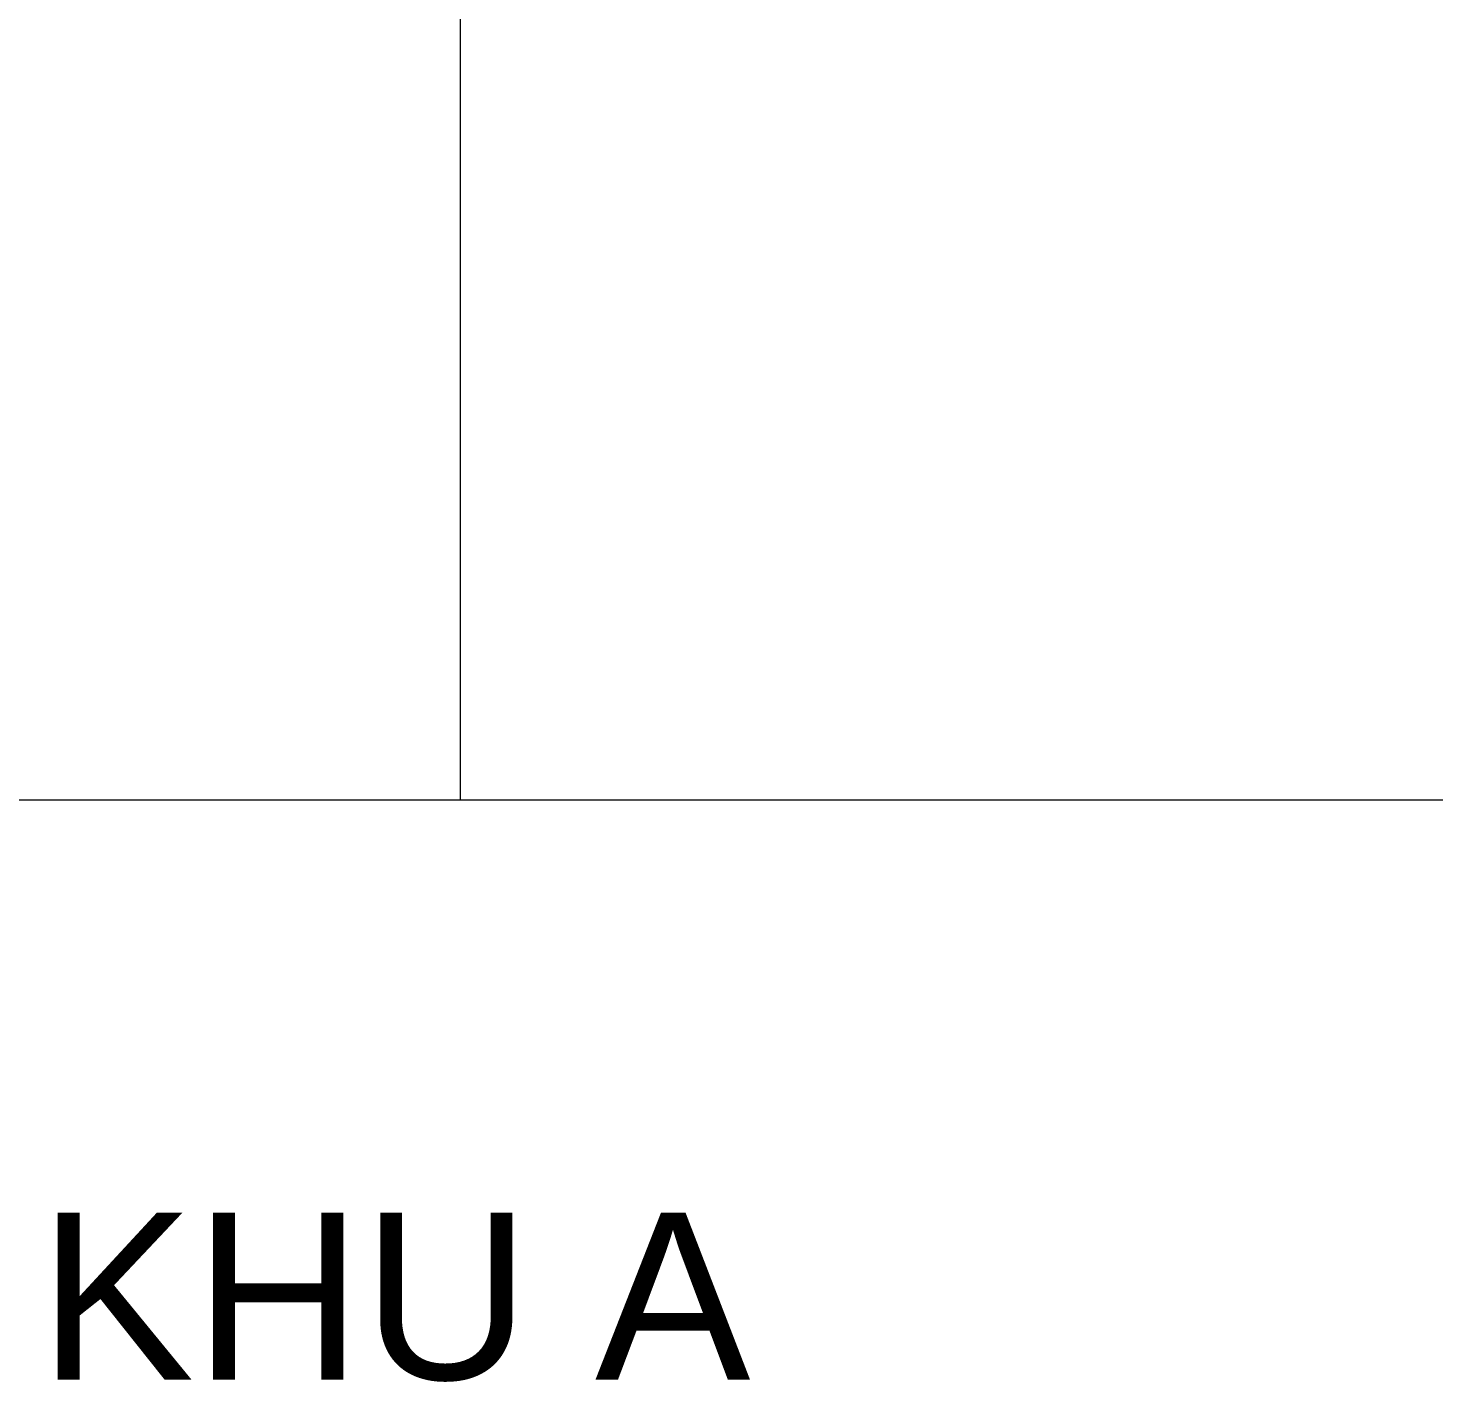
# Model space of a CAD drawing. Header units: millimetres. Extents: x 176375 to 193799, y -1565 to 5860.
# Drawn here: x 192745 to 193272, y -347 to 161 of the extents above; entities that cross this region are included whole.
import ezdxf
from ezdxf.enums import TextEntityAlignment as Align

# ---------------------------------------------------------------- set-up
doc = ezdxf.new("R2010")
doc.units = ezdxf.units.MM
doc.header["$LTSCALE"] = 250
doc.header["$MEASUREMENT"] = 0
doc.layers.add('08.TEXTBEAM', color=2, linetype='Continuous')
doc.layers.add('Xref khung ten  A3 TKCS$0$A-KY HIEU', color=34, linetype='Continuous', lineweight=20)
doc.layers.add('Xref khung ten  A3 TKCS$0$A-TEXT', color=9, linetype='Continuous', lineweight=18)
doc.styles.add('Xref khung ten  A3 TKCS$0$AA - Arial - Regular', font='arial.ttf', dxfattribs={"height": 250})

# ---------------------------------------------------------------- blocks, each defined once
blk = doc.blocks.new('Xref khung ten  A3 TKCS')
at = {"layer": 'Xref khung ten  A3 TKCS$0$A-KY HIEU', "color": 0}
for p, q in [((-57346.043, -13881.291), (-57346.043, -13822.889)), ((-57376.705, -13881.291), (-57315.382, -13881.291))]:
    blk.add_line(p, q, dxfattribs=at)
at = {"layer": 'Xref khung ten  A3 TKCS$0$A-TEXT', "style": 'Xref khung ten  A3 TKCS$0$AA - Arial - Regular'}
blk.add_text('KHU A', height=2.5, dxfattribs=at).set_placement((-57347.031, -13888.734), align=Align.MIDDLE_CENTER)

msp = doc.modelspace()

# ---------------------------------------------------------------- block references
at = {"layer": '08.TEXTBEAM', "xscale": 25, "yscale": 25, "zscale": 25}
msp.add_blockref('Xref khung ten  A3 TKCS', (1626558.34, 346903.62), dxfattribs=at)

doc.saveas('drawing.dxf')
